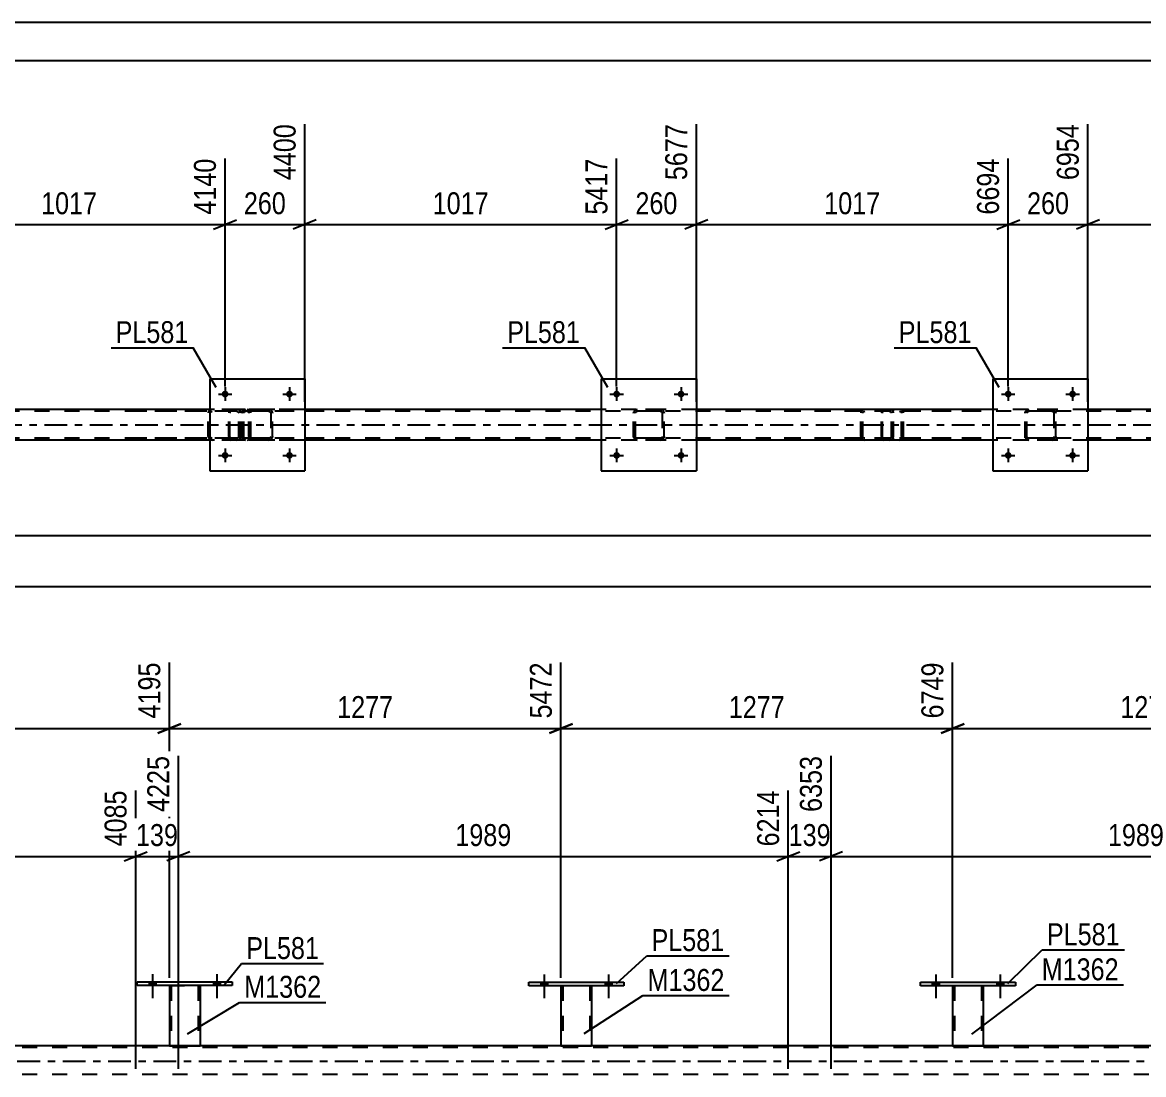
# Model space of a CAD drawing. Header units: millimetres. Extents: x 0 to 841, y 0 to 594.
# Drawn here: x 253.2 to 399.5, y 456.7 to 594 of the extents above; entities that cross this region are included whole.
import ezdxf

# ---------------------------------------------------------------- set-up
doc = ezdxf.new("R2010")
doc.units = ezdxf.units.MM
doc.linetypes.add('DXK_LINE_DOT2', pattern=[3.9198, 1.9599, -1.9599])
doc.linetypes.add('DXK_LINE_DOT3', pattern=[5.9187, 2.979, -0.9799, 0.9799, -0.9799])
doc.styles.add('Arial Narrow', font='ARIALN.TTF', dxfattribs={"height": 0.2})

# ---------------------------------------------------------------- blocks, each defined once
blk = doc.blocks.new('Unknown-318894869-1133')
at = {"color": 5, "linetype": 'Continuous'}
for p, q in [((841, 594), (0, 594)), ((836, 589), (5, 589))]:
    blk.add_line(p, q, dxfattribs=at)
blk = doc.blocks.new('Part-318894869-4802 - 4784')
at = {"color": 7, "linetype": 'DXK_LINE_DOT2'}
for p, q in [((281.21, 543.5), (266.22, 543.5)), ((281.21, 543.26), (266.22, 543.26)), ((277.5, 543.21), (277.46, 543.02)), ((277.46, 539.98), (277.46, 543.02)), ((277.72, 543.02), (277.74, 543.11)), ((277.72, 539.98), (277.72, 543.02)), ((277.74, 543.11), (277.79, 543.19)), ((277.97, 543.5), (277.78, 543.46)), ((277.79, 543.19), (277.88, 543.24)), ((277.88, 543.24), (277.97, 543.26)), ((281.4, 543.46), (281.21, 543.5)), ((281.21, 543.26), (281.31, 543.24)), ((281.31, 543.24), (281.39, 543.19)), ((281.39, 543.19), (281.44, 543.11)), ((281.44, 543.11), (281.46, 543.02)), ((281.46, 539.98), (281.46, 543.02)), ((281.72, 543.02), (281.68, 543.21)), ((281.72, 539.98), (281.72, 543.02)), ((281.21, 539.74), (266.22, 539.74)), ((277.46, 539.98), (277.5, 539.8)), ((277.74, 539.89), (277.72, 539.98)), ((277.79, 539.81), (277.74, 539.89)), ((277.88, 539.76), (277.79, 539.81)), ((277.97, 539.74), (277.88, 539.76)), ((281.31, 539.76), (281.21, 539.74)), ((281.39, 539.81), (281.31, 539.76)), ((281.44, 539.89), (281.39, 539.81)), ((281.46, 539.98), (281.44, 539.89)), ((281.68, 539.8), (281.72, 539.98)), ((281.21, 539.5), (266.22, 539.5)), ((277.78, 539.54), (277.97, 539.5)), ((281.21, 539.5), (281.4, 539.54))]:
    blk.add_line(p, q, dxfattribs=at)
for centre, start, end in [((277.95, 543), 110.7583, 155.68), ((281.23, 543), 24.32, 69.2417), ((277.95, 540), 204.32, 249.2417), ((281.23, 540), 290.7583, 335.68)]:
    blk.add_arc(centre, 0.496, start, end, dxfattribs=at)
blk = doc.blocks.new('Part-318894869-4803 - 4784')
at = {"color": 7, "linetype": 'DXK_LINE_DOT2'}
for p, q in [((366.34, 543.5), (351.35, 543.5)), ((366.34, 543.26), (351.35, 543.26)), ((362.64, 543.21), (362.6, 543.02)), ((362.6, 539.98), (362.6, 543.02)), ((362.85, 543.02), (362.87, 543.11)), ((362.85, 539.98), (362.85, 543.02)), ((362.87, 543.11), (362.93, 543.19)), ((363.11, 543.5), (362.91, 543.46)), ((362.93, 543.19), (363.01, 543.24)), ((363.01, 543.24), (363.11, 543.26)), ((366.54, 543.46), (366.34, 543.5)), ((366.34, 543.26), (366.44, 543.24)), ((366.44, 543.24), (366.52, 543.19)), ((366.52, 543.19), (366.58, 543.11)), ((366.58, 543.11), (366.6, 543.02)), ((366.6, 539.98), (366.6, 543.02)), ((366.85, 543.02), (366.81, 543.21)), ((366.85, 539.98), (366.85, 543.02)), ((366.34, 539.74), (351.35, 539.74)), ((362.6, 539.98), (362.64, 539.8)), ((362.87, 539.89), (362.85, 539.98)), ((362.93, 539.81), (362.87, 539.89)), ((363.01, 539.76), (362.93, 539.81)), ((363.11, 539.74), (363.01, 539.76)), ((366.44, 539.76), (366.34, 539.74)), ((366.52, 539.81), (366.44, 539.76)), ((366.58, 539.89), (366.52, 539.81)), ((366.6, 539.98), (366.58, 539.89)), ((366.81, 539.8), (366.85, 539.98)), ((366.34, 539.5), (351.35, 539.5)), ((362.91, 539.54), (363.11, 539.5)), ((366.34, 539.5), (366.54, 539.54))]:
    blk.add_line(p, q, dxfattribs=at)
for centre, start, end in [((363.09, 543), 110.7583, 155.68), ((366.36, 543), 24.32, 69.2417), ((363.09, 540), 204.32, 249.2417), ((366.36, 540), 290.7583, 335.68)]:
    blk.add_arc(centre, 0.496, start, end, dxfattribs=at)
blk = doc.blocks.new('Part-318894869-4887 - 4784')
at = {"color": 7, "linetype": 'DXK_LINE_DOT2'}
for p, q in [((281.87, 543.02), (281.9, 543.2)), ((281.9, 543.2), (281.87, 543.02)), ((281.87, 539.98), (281.87, 543.02)), ((282.11, 543.02), (282.12, 543.11)), ((282.11, 539.98), (282.11, 543.02)), ((282.12, 543.11), (282.18, 543.19)), ((282.16, 543.46), (282.35, 543.5)), ((282.35, 543.5), (282.16, 543.46)), ((282.18, 543.19), (282.25, 543.24)), ((282.25, 543.24), (282.35, 543.26)), ((285.39, 543.5), (282.35, 543.5)), ((285.39, 543.26), (282.35, 543.26)), ((285.39, 543.5), (285.57, 543.46)), ((285.57, 543.46), (285.39, 543.5)), ((285.39, 543.26), (285.48, 543.24)), ((285.48, 543.24), (285.56, 543.19)), ((285.56, 543.19), (285.61, 543.11)), ((285.61, 543.11), (285.63, 543.02)), ((285.63, 543.02), (285.63, 539.98)), ((285.83, 543.2), (285.87, 543.02)), ((285.87, 543.02), (285.83, 543.2)), ((285.87, 539.98), (285.87, 543.02)), ((281.9, 539.8), (281.87, 539.98)), ((281.87, 539.98), (281.9, 539.8)), ((282.12, 539.89), (282.11, 539.98)), ((282.18, 539.81), (282.12, 539.89)), ((282.25, 539.76), (282.18, 539.81)), ((282.35, 539.74), (282.25, 539.76)), ((285.39, 539.74), (282.35, 539.74)), ((285.48, 539.76), (285.39, 539.74)), ((285.56, 539.81), (285.48, 539.76)), ((285.61, 539.89), (285.56, 539.81)), ((285.63, 539.98), (285.61, 539.89)), ((285.87, 539.98), (285.83, 539.8)), ((285.83, 539.8), (285.87, 539.98)), ((282.35, 539.5), (282.16, 539.54)), ((282.16, 539.54), (282.35, 539.5)), ((285.39, 539.5), (282.35, 539.5)), ((285.57, 539.54), (285.39, 539.5)), ((285.39, 539.5), (285.57, 539.54))]:
    blk.add_line(p, q, dxfattribs=at)
at = {"color": 7, "linetype": 'DXK_LINE_DOT3'}
blk.add_line((283.87, 541.5), (283.87, 541.5), dxfattribs=at)
at = {"color": 7, "linetype": 'DXK_LINE_DOT2'}
for centre, start, end in [((282.35, 543.02), 112.5, 157.5), ((282.35, 543.02), 112.5, 157.5), ((285.39, 543.02), 22.5, 67.5), ((285.39, 543.02), 22.5, 67.5), ((282.35, 539.98), 202.5, 247.5), ((282.35, 539.98), 202.5, 247.5), ((285.39, 539.98), 292.5, 337.5), ((285.39, 539.98), 292.5, 337.5)]:
    blk.add_arc(centre, 0.48, start, end, dxfattribs=at)
blk = doc.blocks.new('Bolt-318894869-4928 - 4784')
at = {"linetype": 'Continuous'}
for points in [[(331.19, 545.5, -1), (330.31, 545.5, -1)], [(339.59, 545.5, -1), (338.71, 545.5, -1)]]:
    blk.add_hatch(color=1, dxfattribs=at).paths.add_polyline_path(points)
at = {"color": 1, "linetype": 'Continuous'}
for p, q in [((330.75, 546.38), (330.75, 544.62)), ((339.15, 546.38), (339.15, 544.62)), ((329.87, 545.5), (331.63, 545.5)), ((338.27, 545.5), (340.03, 545.5))]:
    blk.add_line(p, q, dxfattribs=at)
blk = doc.blocks.new('Part-318894869-4815 - 4784')
at = {"color": 7, "linetype": 'DXK_LINE_DOT2'}
for p, q in [((280.19, 543.21), (280.17, 543.02)), ((280.17, 539.98), (280.17, 543.02)), ((280.25, 543.36), (280.19, 543.21)), ((280.34, 543.46), (280.25, 543.36)), ((280.31, 543.02), (280.32, 543.11)), ((280.31, 539.98), (280.31, 543.02)), ((280.32, 543.11), (280.35, 543.19)), ((280.44, 543.5), (280.34, 543.46)), ((280.35, 543.19), (280.39, 543.24)), ((280.39, 543.24), (280.44, 543.26)), ((292.6, 543.5), (280.44, 543.5)), ((292.6, 543.26), (280.44, 543.26)), ((281.72, 543.26), (281.72, 543.5)), ((282.73, 543.46), (282.53, 543.5)), ((282.53, 543.26), (282.63, 543.24)), ((282.63, 543.24), (282.71, 543.19)), ((282.71, 543.19), (282.77, 543.11)), ((282.77, 543.11), (282.79, 543.02)), ((282.79, 539.98), (282.79, 543.02)), ((283.04, 543.02), (283, 543.21)), ((283.04, 539.98), (283.04, 543.02)), ((280.17, 539.98), (280.19, 539.8)), ((280.19, 539.8), (280.25, 539.64)), ((280.32, 539.89), (280.31, 539.98)), ((280.35, 539.81), (280.32, 539.89)), ((280.39, 539.76), (280.35, 539.81)), ((280.44, 539.74), (280.39, 539.76)), ((292.6, 539.74), (280.44, 539.74)), ((281.72, 539.5), (281.72, 539.74)), ((282.63, 539.76), (282.53, 539.74)), ((282.71, 539.81), (282.63, 539.76)), ((282.77, 539.89), (282.71, 539.81)), ((282.79, 539.98), (282.77, 539.89)), ((283, 539.8), (283.04, 539.98)), ((280.25, 539.64), (280.34, 539.54)), ((280.34, 539.54), (280.44, 539.5)), ((292.6, 539.5), (280.44, 539.5)), ((282.53, 539.5), (282.73, 539.54))]:
    blk.add_line(p, q, dxfattribs=at)
for centre, start, end in [((282.55, 543.01), 23.8494, 68.8059), ((282.55, 540), 291.1941, 336.1506)]:
    blk.add_arc(centre, 0.492, start, end, dxfattribs=at)
blk = doc.blocks.new('Part-318894869-4816 - 4784')
at = {"color": 7, "linetype": 'DXK_LINE_DOT2'}
for p, q in [((365.33, 543.21), (365.31, 543.02)), ((365.31, 539.98), (365.31, 543.02)), ((365.39, 543.36), (365.33, 543.21)), ((365.47, 543.46), (365.39, 543.36)), ((365.44, 543.02), (365.45, 543.11)), ((365.44, 539.98), (365.44, 543.02)), ((365.45, 543.11), (365.48, 543.19)), ((365.58, 543.5), (365.47, 543.46)), ((365.48, 543.19), (365.53, 543.24)), ((365.53, 543.24), (365.58, 543.26)), ((377.73, 543.5), (365.58, 543.5)), ((377.73, 543.26), (365.58, 543.26)), ((366.85, 543.26), (366.85, 543.5)), ((367.86, 543.46), (367.67, 543.5)), ((367.67, 543.26), (367.77, 543.24)), ((367.77, 543.24), (367.85, 543.19)), ((367.85, 543.19), (367.9, 543.11)), ((367.9, 543.11), (367.92, 543.02)), ((367.92, 539.98), (367.92, 543.02)), ((368.17, 543.02), (368.13, 543.21)), ((368.17, 539.98), (368.17, 543.02)), ((365.31, 539.98), (365.33, 539.8)), ((365.33, 539.8), (365.39, 539.64)), ((365.45, 539.89), (365.44, 539.98)), ((365.48, 539.81), (365.45, 539.89)), ((365.53, 539.76), (365.48, 539.81)), ((365.58, 539.74), (365.53, 539.76)), ((377.73, 539.74), (365.58, 539.74)), ((366.85, 539.54), (366.85, 539.74)), ((367.77, 539.76), (367.67, 539.74)), ((367.85, 539.81), (367.77, 539.76)), ((367.9, 539.89), (367.85, 539.81)), ((367.92, 539.98), (367.9, 539.89)), ((368.13, 539.8), (368.17, 539.98)), ((365.39, 539.64), (365.47, 539.54)), ((365.47, 539.54), (365.58, 539.5)), ((377.73, 539.5), (365.58, 539.5)), ((366.85, 539.5), (366.85, 539.54)), ((367.67, 539.5), (367.86, 539.54))]:
    blk.add_line(p, q, dxfattribs=at)
for centre, start, end in [((367.68, 543.01), 23.8494, 68.8059), ((367.68, 540), 291.1941, 336.1506)]:
    blk.add_arc(centre, 0.492, start, end, dxfattribs=at)
blk = doc.blocks.new('Part-318894869-4833 - 4784')
at = {"color": 7, "linetype": 'DXK_LINE_DOT2'}
for p, q in [((384.03, 543.02), (384.06, 543.2)), ((384.06, 543.2), (384.03, 543.02)), ((384.03, 539.98), (384.03, 543.02)), ((384.27, 543.02), (384.29, 543.11)), ((384.27, 539.98), (384.27, 543.02)), ((384.29, 543.11), (384.34, 543.19)), ((384.32, 543.46), (384.51, 543.5)), ((384.51, 543.5), (384.32, 543.46)), ((384.34, 543.19), (384.42, 543.24)), ((384.42, 543.24), (384.51, 543.26)), ((387.55, 543.5), (384.51, 543.5)), ((387.55, 543.26), (384.51, 543.26)), ((387.55, 543.5), (387.73, 543.46)), ((387.73, 543.46), (387.55, 543.5)), ((387.55, 543.26), (387.64, 543.24)), ((387.64, 543.24), (387.72, 543.19)), ((387.72, 543.19), (387.77, 543.11)), ((387.77, 543.11), (387.79, 543.02)), ((387.79, 543.02), (387.79, 539.98)), ((387.99, 543.2), (388.03, 543.02)), ((388.03, 543.02), (387.99, 543.2)), ((388.03, 539.98), (388.03, 543.02)), ((384.06, 539.8), (384.03, 539.98)), ((384.03, 539.98), (384.06, 539.8)), ((384.29, 539.89), (384.27, 539.98)), ((384.34, 539.81), (384.29, 539.89)), ((384.42, 539.76), (384.34, 539.81)), ((384.51, 539.74), (384.42, 539.76)), ((387.55, 539.74), (384.51, 539.74)), ((387.64, 539.76), (387.55, 539.74)), ((387.72, 539.81), (387.64, 539.76)), ((387.77, 539.89), (387.72, 539.81)), ((387.79, 539.98), (387.77, 539.89)), ((388.03, 539.98), (387.99, 539.8)), ((387.99, 539.8), (388.03, 539.98)), ((384.51, 539.5), (384.32, 539.54)), ((384.32, 539.54), (384.51, 539.5)), ((387.55, 539.5), (384.51, 539.5)), ((387.73, 539.54), (387.55, 539.5)), ((387.55, 539.5), (387.73, 539.54))]:
    blk.add_line(p, q, dxfattribs=at)
at = {"color": 7, "linetype": 'DXK_LINE_DOT3'}
blk.add_line((386.03, 541.5), (386.03, 541.5), dxfattribs=at)
at = {"color": 7, "linetype": 'DXK_LINE_DOT2'}
for centre, start, end in [((384.51, 543.02), 112.5, 157.5), ((384.51, 543.02), 112.5, 157.5), ((387.55, 543.02), 22.5, 67.5), ((387.55, 543.02), 22.5, 67.5), ((384.51, 539.98), 202.5, 247.5), ((384.51, 539.98), 202.5, 247.5), ((387.55, 539.98), 292.5, 337.5), ((387.55, 539.98), 292.5, 337.5)]:
    blk.add_arc(centre, 0.48, start, end, dxfattribs=at)
blk = doc.blocks.new('Part-318894869-4838 - 4784')
at = {"color": 2, "linetype": 'Continuous'}
for p, q in [((379.83, 547.5), (379.83, 535.5)), ((379.83, 547.5), (392.23, 547.5)), ((392.23, 547.5), (392.23, 535.5)), ((379.83, 535.5), (392.23, 535.5))]:
    blk.add_line(p, q, dxfattribs=at)
blk = doc.blocks.new('Bolt-318894869-4912 - 4784')
at = {"linetype": 'Continuous'}
for points in [[(382.27, 545.5, -1), (381.39, 545.5, -1)], [(390.67, 545.5, -1), (389.79, 545.5, -1)]]:
    blk.add_hatch(color=1, dxfattribs=at).paths.add_polyline_path(points)
at = {"color": 1, "linetype": 'Continuous'}
for p, q in [((381.83, 546.38), (381.83, 544.62)), ((390.23, 546.38), (390.23, 544.62)), ((380.95, 545.5), (382.71, 545.5)), ((389.35, 545.5), (391.11, 545.5))]:
    blk.add_line(p, q, dxfattribs=at)
blk = doc.blocks.new('Part-318894869-4881 - 4784')
at = {"color": 7, "linetype": 'DXK_LINE_DOT2'}
for p, q in [((332.95, 543.02), (332.98, 543.2)), ((332.98, 543.2), (332.95, 543.02)), ((332.95, 539.98), (332.95, 543.02)), ((333.19, 543.02), (333.21, 543.11)), ((333.19, 539.98), (333.19, 543.02)), ((333.21, 543.11), (333.26, 543.19)), ((333.24, 543.46), (333.43, 543.5)), ((333.43, 543.5), (333.24, 543.46)), ((333.26, 543.19), (333.34, 543.24)), ((333.34, 543.24), (333.43, 543.26)), ((336.47, 543.5), (333.43, 543.5)), ((336.47, 543.26), (333.43, 543.26)), ((336.47, 543.5), (336.65, 543.46)), ((336.65, 543.46), (336.47, 543.5)), ((336.47, 543.26), (336.56, 543.24)), ((336.56, 543.24), (336.64, 543.19)), ((336.64, 543.19), (336.69, 543.11)), ((336.69, 543.11), (336.71, 543.02)), ((336.71, 543.02), (336.71, 539.98)), ((336.91, 543.2), (336.95, 543.02)), ((336.95, 543.02), (336.91, 543.2)), ((336.95, 539.98), (336.95, 543.02)), ((332.98, 539.8), (332.95, 539.98)), ((332.95, 539.98), (332.98, 539.8)), ((333.21, 539.89), (333.19, 539.98)), ((333.26, 539.81), (333.21, 539.89)), ((333.34, 539.76), (333.26, 539.81)), ((333.43, 539.74), (333.34, 539.76)), ((336.47, 539.74), (333.43, 539.74)), ((336.56, 539.76), (336.47, 539.74)), ((336.64, 539.81), (336.56, 539.76)), ((336.69, 539.89), (336.64, 539.81)), ((336.71, 539.98), (336.69, 539.89)), ((336.95, 539.98), (336.91, 539.8)), ((336.91, 539.8), (336.95, 539.98)), ((333.43, 539.5), (333.24, 539.54)), ((333.24, 539.54), (333.43, 539.5)), ((336.47, 539.5), (333.43, 539.5)), ((336.65, 539.54), (336.47, 539.5)), ((336.47, 539.5), (336.65, 539.54))]:
    blk.add_line(p, q, dxfattribs=at)
at = {"color": 7, "linetype": 'DXK_LINE_DOT3'}
blk.add_line((334.95, 541.5), (334.95, 541.5), dxfattribs=at)
at = {"color": 7, "linetype": 'DXK_LINE_DOT2'}
for centre, start, end in [((333.43, 543.02), 112.5, 157.5), ((333.43, 543.02), 112.5, 157.5), ((336.47, 543.02), 22.5, 67.5), ((336.47, 543.02), 22.5, 67.5), ((333.43, 539.98), 202.5, 247.5), ((333.43, 539.98), 202.5, 247.5), ((336.47, 539.98), 292.5, 337.5), ((336.47, 539.98), 292.5, 337.5)]:
    blk.add_arc(centre, 0.48, start, end, dxfattribs=at)
blk = doc.blocks.new('Part-318894869-4886 - 4784')
at = {"color": 2, "linetype": 'Continuous'}
for p, q in [((328.75, 547.5), (328.75, 535.5)), ((328.75, 547.5), (341.15, 547.5)), ((341.15, 547.5), (341.15, 535.5)), ((328.75, 535.5), (341.15, 535.5))]:
    blk.add_line(p, q, dxfattribs=at)
blk = doc.blocks.new('Part-318894869-4892 - 4784')
at = {"color": 2, "linetype": 'Continuous'}
for p, q in [((277.67, 547.5), (277.67, 535.5)), ((277.67, 547.5), (290.07, 547.5)), ((290.07, 547.5), (290.07, 535.5)), ((277.67, 535.5), (290.07, 535.5))]:
    blk.add_line(p, q, dxfattribs=at)
blk = doc.blocks.new('Bolt-318894869-4911 - 4784')
at = {"linetype": 'Continuous'}
for points in [[(382.27, 537.5, -1), (381.39, 537.5, -1)], [(390.67, 537.5, -1), (389.79, 537.5, -1)]]:
    blk.add_hatch(color=1, dxfattribs=at).paths.add_polyline_path(points)
at = {"color": 1, "linetype": 'Continuous'}
for p, q in [((381.83, 538.38), (381.83, 536.62)), ((390.23, 538.38), (390.23, 536.62)), ((380.95, 537.5), (382.71, 537.5)), ((389.35, 537.5), (391.11, 537.5))]:
    blk.add_line(p, q, dxfattribs=at)
blk = doc.blocks.new('Bolt-318894869-4927 - 4784')
at = {"linetype": 'Continuous'}
for points in [[(331.19, 537.5, -1), (330.31, 537.5, -1)], [(339.59, 537.5, -1), (338.71, 537.5, -1)]]:
    blk.add_hatch(color=1, dxfattribs=at).paths.add_polyline_path(points)
at = {"color": 1, "linetype": 'Continuous'}
for p, q in [((330.75, 538.38), (330.75, 536.62)), ((339.15, 538.38), (339.15, 536.62)), ((329.87, 537.5), (331.63, 537.5)), ((338.27, 537.5), (340.03, 537.5))]:
    blk.add_line(p, q, dxfattribs=at)
blk = doc.blocks.new('Bolt-318894869-4929 - 4784')
at = {"linetype": 'Continuous'}
for points in [[(280.11, 537.5, -1), (279.23, 537.5, -1)], [(288.51, 537.5, -1), (287.63, 537.5, -1)]]:
    blk.add_hatch(color=1, dxfattribs=at).paths.add_polyline_path(points)
at = {"color": 1, "linetype": 'Continuous'}
for p, q in [((279.67, 538.38), (279.67, 536.62)), ((288.07, 538.38), (288.07, 536.62)), ((278.79, 537.5), (280.55, 537.5)), ((287.19, 537.5), (288.95, 537.5))]:
    blk.add_line(p, q, dxfattribs=at)
blk = doc.blocks.new('Bolt-318894869-4930 - 4784')
at = {"linetype": 'Continuous'}
for points in [[(280.11, 545.5, -1), (279.23, 545.5, -1)], [(288.51, 545.5, -1), (287.63, 545.5, -1)]]:
    blk.add_hatch(color=1, dxfattribs=at).paths.add_polyline_path(points)
at = {"color": 1, "linetype": 'Continuous'}
for p, q in [((279.67, 546.38), (279.67, 544.62)), ((288.07, 546.38), (288.07, 544.62)), ((278.79, 545.5), (280.55, 545.5)), ((287.19, 545.5), (288.95, 545.5))]:
    blk.add_line(p, q, dxfattribs=at)
blk = doc.blocks.new('Part-318894869-4962 - 4784')
at = {"color": 7, "linetype": 'DXK_LINE_DOT2'}
for p, q in [((715.39, 543.26), (114.05, 543.26)), ((290.07, 543.5), (277.67, 543.5)), ((341.15, 543.5), (328.75, 543.5)), ((392.23, 543.5), (379.83, 543.5)), ((715.39, 539.74), (114.05, 539.74)), ((290.07, 539.5), (277.67, 539.5)), ((341.15, 539.5), (328.75, 539.5)), ((392.23, 539.5), (379.83, 539.5))]:
    blk.add_line(p, q, dxfattribs=at)
at = {"color": 2, "linetype": 'Continuous'}
for p, q in [((277.67, 543.5), (238.99, 543.5)), ((328.75, 543.5), (290.07, 543.5)), ((379.83, 543.5), (341.15, 543.5)), ((430.91, 543.5), (392.23, 543.5)), ((277.67, 539.5), (238.99, 539.5)), ((328.75, 539.5), (290.07, 539.5)), ((379.83, 539.5), (341.15, 539.5)), ((430.91, 539.5), (392.23, 539.5))]:
    blk.add_line(p, q, dxfattribs=at)
at = {"color": 7, "linetype": 'DXK_LINE_DOT3'}
blk.add_line((114.05, 541.5), (715.39, 541.5), dxfattribs=at)
blk = doc.blocks.new('Bolt-318894869-3412 - 3231')
at = {"linetype": 'Continuous'}
for points in [[(320.85, 468.29), (321.73, 468.29), (321.73, 468.77), (320.85, 468.77)], [(329.25, 468.29), (330.13, 468.29), (330.13, 468.77), (329.25, 468.77)]]:
    blk.add_hatch(color=1, dxfattribs=at).paths.add_polyline_path(points)
at = {"color": 1, "linetype": 'Continuous'}
for p, q in [((321.29, 469.77), (321.29, 466.65)), ((329.69, 469.77), (329.69, 466.65)), ((320.85, 468.77), (320.85, 468.29)), ((321.73, 468.77), (321.73, 468.29)), ((329.25, 468.77), (329.25, 468.29)), ((330.13, 468.77), (330.13, 468.29))]:
    blk.add_line(p, q, dxfattribs=at)
blk = doc.blocks.new('Bolt-318894869-3411 - 3231')
at = {"linetype": 'Continuous'}
for points in [[(269.77, 468.3), (270.65, 468.3), (270.65, 468.78), (269.77, 468.78)], [(278.17, 468.3), (279.05, 468.3), (279.05, 468.78), (278.17, 468.78)]]:
    blk.add_hatch(color=1, dxfattribs=at).paths.add_polyline_path(points)
at = {"color": 1, "linetype": 'Continuous'}
for p, q in [((270.21, 469.78), (270.21, 466.66)), ((278.61, 469.78), (278.61, 466.66)), ((269.77, 468.78), (269.77, 468.3)), ((270.65, 468.78), (270.65, 468.3)), ((278.17, 468.78), (278.17, 468.3)), ((279.05, 468.78), (279.05, 468.3))]:
    blk.add_line(p, q, dxfattribs=at)
blk = doc.blocks.new('Bolt-318894869-3410 - 3231')
at = {"linetype": 'Continuous'}
for points in [[(269.77, 468.3), (270.65, 468.3), (270.65, 468.78), (269.77, 468.78)], [(278.17, 468.3), (279.05, 468.3), (279.05, 468.78), (278.17, 468.78)]]:
    blk.add_hatch(color=1, dxfattribs=at).paths.add_polyline_path(points)
at = {"color": 1, "linetype": 'Continuous'}
for p, q in [((270.21, 469.78), (270.21, 466.66)), ((278.61, 469.78), (278.61, 466.66)), ((269.77, 468.78), (269.77, 468.3)), ((270.65, 468.78), (270.65, 468.3)), ((278.17, 468.78), (278.17, 468.3)), ((279.05, 468.78), (279.05, 468.3))]:
    blk.add_line(p, q, dxfattribs=at)
blk = doc.blocks.new('Part-318894869-3293 - 3231')
at = {"color": 2, "linetype": 'Continuous'}
for p, q in [((370.37, 468.77), (382.77, 468.77)), ((370.37, 468.29), (370.37, 468.77)), ((382.77, 468.29), (370.37, 468.29)), ((382.77, 468.77), (382.77, 468.29))]:
    blk.add_line(p, q, dxfattribs=at)
blk = doc.blocks.new('Part-318894869-3298 - 3231')
at = {"color": 7, "linetype": 'DXK_LINE_DOT2'}
for p, q in [((374.57, 468.3), (378.57, 468.3)), ((374.57, 468.29), (374.57, 468.3)), ((374.57, 468.3), (374.57, 468.29)), ((374.81, 468.3), (374.81, 460.46)), ((378.33, 468.3), (378.33, 460.46)), ((378.57, 468.3), (378.57, 468.29)), ((378.57, 468.29), (378.57, 468.3)), ((378.31, 460.46), (378.28, 460.46)), ((378.28, 460.46), (378.31, 460.46)), ((378.33, 460.46), (378.31, 460.46)), ((378.31, 460.46), (378.33, 460.46))]:
    blk.add_line(p, q, dxfattribs=at)
at = {"color": 2, "linetype": 'Continuous'}
for p, q in [((374.57, 468.29), (374.57, 460.46)), ((378.57, 468.29), (378.57, 460.46)), ((374.57, 460.46), (378.57, 460.46))]:
    blk.add_line(p, q, dxfattribs=at)
blk = doc.blocks.new('Part-318894869-3393 - 3231')
at = {"color": 2, "linetype": 'Continuous'}
for p, q in [((272.41, 468.3), (272.41, 460.46)), ((276.41, 468.3), (276.41, 460.46)), ((272.41, 460.46), (276.41, 460.46))]:
    blk.add_line(p, q, dxfattribs=at)
at = {"color": 7, "linetype": 'DXK_LINE_DOT2'}
for p, q in [((272.41, 468.3), (276.41, 468.3)), ((272.41, 468.3), (272.41, 468.3)), ((272.41, 468.3), (272.41, 468.3)), ((272.65, 468.3), (272.65, 460.46)), ((276.17, 468.3), (276.17, 460.46)), ((276.41, 468.3), (276.41, 468.3)), ((276.41, 468.3), (276.41, 468.3)), ((276.15, 460.46), (276.11, 460.46)), ((276.11, 460.46), (276.15, 460.46)), ((276.17, 460.46), (276.15, 460.46)), ((276.15, 460.46), (276.17, 460.46))]:
    blk.add_line(p, q, dxfattribs=at)
blk = doc.blocks.new('Part-318894869-3398 - 3231')
at = {"color": 2, "linetype": 'Continuous'}
for p, q in [((319.29, 468.77), (331.69, 468.77)), ((319.29, 468.29), (319.29, 468.77)), ((331.69, 468.29), (319.29, 468.29)), ((331.69, 468.77), (331.69, 468.29))]:
    blk.add_line(p, q, dxfattribs=at)
blk = doc.blocks.new('Part-318894869-3403 - 3231')
at = {"color": 7, "linetype": 'DXK_LINE_DOT2'}
for p, q in [((323.49, 468.3), (327.49, 468.3)), ((323.49, 468.29), (323.49, 468.3)), ((323.49, 468.3), (323.49, 468.29)), ((323.73, 468.3), (323.73, 460.46)), ((327.25, 468.3), (327.25, 460.46)), ((327.49, 468.3), (327.49, 468.29)), ((327.49, 468.29), (327.49, 468.3)), ((327.23, 460.46), (327.19, 460.46)), ((327.19, 460.46), (327.23, 460.46)), ((327.25, 460.46), (327.23, 460.46)), ((327.23, 460.46), (327.25, 460.46))]:
    blk.add_line(p, q, dxfattribs=at)
at = {"color": 2, "linetype": 'Continuous'}
for p, q in [((323.49, 468.29), (323.49, 460.46)), ((327.49, 468.29), (327.49, 460.46)), ((323.49, 460.46), (327.49, 460.46))]:
    blk.add_line(p, q, dxfattribs=at)
blk = doc.blocks.new('Bolt-318894869-3413 - 3231')
at = {"linetype": 'Continuous'}
for points in [[(320.85, 468.29), (321.73, 468.29), (321.73, 468.77), (320.85, 468.77)], [(329.25, 468.29), (330.13, 468.29), (330.13, 468.77), (329.25, 468.77)]]:
    blk.add_hatch(color=1, dxfattribs=at).paths.add_polyline_path(points)
at = {"color": 1, "linetype": 'Continuous'}
for p, q in [((321.29, 469.77), (321.29, 466.65)), ((329.69, 469.77), (329.69, 466.65)), ((320.85, 468.77), (320.85, 468.29)), ((321.73, 468.77), (321.73, 468.29)), ((329.25, 468.77), (329.25, 468.29)), ((330.13, 468.77), (330.13, 468.29))]:
    blk.add_line(p, q, dxfattribs=at)
blk = doc.blocks.new('Part-318894869-3480 - 3231')
at = {"color": 2, "linetype": 'Continuous'}
for p, q in [((268.21, 468.78), (280.61, 468.78)), ((268.21, 468.3), (268.21, 468.78)), ((280.61, 468.3), (268.21, 468.3)), ((280.61, 468.78), (280.61, 468.3))]:
    blk.add_line(p, q, dxfattribs=at)
blk = doc.blocks.new('Bolt-318894869-3483 - 3231')
at = {"linetype": 'Continuous'}
for points in [[(371.93, 468.29), (372.81, 468.29), (372.81, 468.77), (371.93, 468.77)], [(380.33, 468.29), (381.21, 468.29), (381.21, 468.77), (380.33, 468.77)]]:
    blk.add_hatch(color=1, dxfattribs=at).paths.add_polyline_path(points)
at = {"color": 1, "linetype": 'Continuous'}
for p, q in [((372.37, 469.77), (372.37, 466.65)), ((380.77, 469.77), (380.77, 466.65)), ((371.93, 468.77), (371.93, 468.29)), ((372.81, 468.77), (372.81, 468.29)), ((380.33, 468.77), (380.33, 468.29)), ((381.21, 468.77), (381.21, 468.29))]:
    blk.add_line(p, q, dxfattribs=at)
blk = doc.blocks.new('Bolt-318894869-3484 - 3231')
at = {"linetype": 'Continuous'}
for points in [[(371.93, 468.29), (372.81, 468.29), (372.81, 468.77), (371.93, 468.77)], [(380.33, 468.29), (381.21, 468.29), (381.21, 468.77), (380.33, 468.77)]]:
    blk.add_hatch(color=1, dxfattribs=at).paths.add_polyline_path(points)
at = {"color": 1, "linetype": 'Continuous'}
for p, q in [((372.37, 469.77), (372.37, 466.65)), ((380.77, 469.77), (380.77, 466.65)), ((371.93, 468.77), (371.93, 468.29)), ((372.81, 468.77), (372.81, 468.29)), ((380.33, 468.77), (380.33, 468.29)), ((381.21, 468.77), (381.21, 468.29))]:
    blk.add_line(p, q, dxfattribs=at)
blk = doc.blocks.new('Part-318894869-3655 - 3231')
at = {"color": 7, "linetype": 'DXK_LINE_DOT2'}
for p, q in [((705.93, 460.21), (104.6, 460.21)), ((705.93, 456.69), (104.6, 456.69))]:
    blk.add_line(p, q, dxfattribs=at)
at = {"color": 2, "linetype": 'Continuous'}
blk.add_line((425.65, 460.45), (174.25, 460.45), dxfattribs=at)
at = {"color": 7, "linetype": 'DXK_LINE_DOT3'}
blk.add_line((104.6, 458.45), (705.93, 458.45), dxfattribs=at)
blk = doc.blocks.new('StraightDimension-318894869-5254 - 4784')
at = {"color": 7, "linetype": 'Continuous'}
for p, q in [((341.15, 544.5), (341.15, 580.73)), ((330.75, 546.5), (330.75, 576.23)), ((329.25, 567.02), (332.25, 568.22)), ((330.75, 567.62), (341.15, 567.62)), ((342.65, 568.22), (339.65, 567.02))]:
    blk.add_line(p, q, dxfattribs=at)
at = {"color": 0}
blk.add_wipeout([(339.29, 568.37), (339.29, 572.57), (332.6, 572.57), (332.6, 568.37)], dxfattribs=at)
at = {"color": 3, "style": 'Arial Narrow'}
blk.add_text('260', height=2.863, dxfattribs=at).set_placement((333.2, 568.97))
at = {"color": 0, "linetype": 'Continuous'}
blk.add_wipeout([(340.55, 581.33), (336.35, 581.33), (336.35, 572.82), (340.55, 572.82)], dxfattribs=at)
at = {"color": 3, "linetype": 'Continuous', "style": 'Arial Narrow'}
blk.add_text('5677', height=2.863, rotation=90.0002, dxfattribs=at).set_placement((339.95, 573.42))
blk = doc.blocks.new('StraightDimension-318894869-5026 - 4784')
at = {"color": 7, "linetype": 'Continuous'}
blk.add_line((114.05, 527.03), (752.51, 527.03), dxfattribs=at)
blk = doc.blocks.new('StraightDimension-318894869-5194 - 4784')
at = {"color": 7, "linetype": 'Continuous'}
for p, q in [((238.99, 544.5), (238.99, 580.73)), ((279.67, 546.5), (279.67, 576.23)), ((240.49, 568.22), (237.49, 567.02)), ((238.99, 567.62), (279.67, 567.62)), ((278.17, 567.02), (281.17, 568.22))]:
    blk.add_line(p, q, dxfattribs=at)
at = {"color": 0}
blk.add_wipeout([(263.58, 568.37), (263.58, 572.57), (255.07, 572.57), (255.07, 568.37)], dxfattribs=at)
at = {"color": 3, "style": 'Arial Narrow'}
blk.add_text('1017', height=2.863, dxfattribs=at).set_placement((255.67, 568.97))
at = {"color": 0, "linetype": 'Continuous'}
blk.add_wipeout([(279.07, 576.83), (274.87, 576.83), (274.87, 568.32), (279.07, 568.32)], dxfattribs=at)
at = {"color": 3, "linetype": 'Continuous', "style": 'Arial Narrow'}
blk.add_text('4140', height=2.863, rotation=90.0002, dxfattribs=at).set_placement((278.47, 568.92))
blk = doc.blocks.new('StraightDimension-318894869-5214 - 4784')
at = {"color": 7, "linetype": 'Continuous'}
for p, q in [((290.07, 544.5), (290.07, 580.73)), ((279.67, 546.5), (279.67, 576.23)), ((278.17, 567.02), (281.17, 568.22)), ((279.67, 567.62), (290.07, 567.62)), ((291.57, 568.22), (288.57, 567.02))]:
    blk.add_line(p, q, dxfattribs=at)
at = {"color": 0}
blk.add_wipeout([(288.21, 568.37), (288.21, 572.57), (281.52, 572.57), (281.52, 568.37)], dxfattribs=at)
at = {"color": 3, "style": 'Arial Narrow'}
blk.add_text('260', height=2.863, dxfattribs=at).set_placement((282.12, 568.97))
at = {"color": 0, "linetype": 'Continuous'}
blk.add_wipeout([(289.47, 581.33), (285.27, 581.33), (285.27, 572.82), (289.47, 572.82)], dxfattribs=at)
at = {"color": 3, "linetype": 'Continuous', "style": 'Arial Narrow'}
blk.add_text('4400', height=2.863, rotation=90.0002, dxfattribs=at).set_placement((288.87, 573.42))
blk = doc.blocks.new('StraightDimension-318894869-5234 - 4784')
at = {"color": 7, "linetype": 'Continuous'}
for p, q in [((290.07, 544.5), (290.07, 580.73)), ((330.75, 546.5), (330.75, 576.23)), ((291.57, 568.22), (288.57, 567.02)), ((290.07, 567.62), (330.75, 567.62)), ((329.25, 567.02), (332.25, 568.22))]:
    blk.add_line(p, q, dxfattribs=at)
at = {"color": 0}
blk.add_wipeout([(314.66, 568.37), (314.66, 572.57), (306.15, 572.57), (306.15, 568.37)], dxfattribs=at)
at = {"color": 3, "style": 'Arial Narrow'}
blk.add_text('1017', height=2.863, dxfattribs=at).set_placement((306.75, 568.97))
at = {"color": 0, "linetype": 'Continuous'}
blk.add_wipeout([(330.15, 576.83), (325.95, 576.83), (325.95, 568.32), (330.15, 568.32)], dxfattribs=at)
at = {"color": 3, "linetype": 'Continuous', "style": 'Arial Narrow'}
blk.add_text('5417', height=2.863, rotation=90.0002, dxfattribs=at).set_placement((329.55, 568.92))
blk = doc.blocks.new('StraightDimension-318894869-5274 - 4784')
at = {"color": 7, "linetype": 'Continuous'}
for p, q in [((341.15, 544.5), (341.15, 580.73)), ((381.83, 546.5), (381.83, 576.23)), ((342.65, 568.22), (339.65, 567.02)), ((341.15, 567.62), (381.83, 567.62)), ((380.33, 567.02), (383.33, 568.22))]:
    blk.add_line(p, q, dxfattribs=at)
at = {"color": 0}
blk.add_wipeout([(365.74, 568.37), (365.74, 572.57), (357.23, 572.57), (357.23, 568.37)], dxfattribs=at)
at = {"color": 3, "style": 'Arial Narrow'}
blk.add_text('1017', height=2.863, dxfattribs=at).set_placement((357.83, 568.97))
at = {"color": 0, "linetype": 'Continuous'}
blk.add_wipeout([(381.23, 576.83), (377.03, 576.83), (377.03, 568.32), (381.23, 568.32)], dxfattribs=at)
at = {"color": 3, "linetype": 'Continuous', "style": 'Arial Narrow'}
blk.add_text('6694', height=2.863, rotation=90.0002, dxfattribs=at).set_placement((380.63, 568.92))
blk = doc.blocks.new('StraightDimension-318894869-5294 - 4784')
at = {"color": 7, "linetype": 'Continuous'}
for p, q in [((392.23, 544.5), (392.23, 580.73)), ((381.83, 546.5), (381.83, 576.23)), ((380.33, 567.02), (383.33, 568.22)), ((381.83, 567.62), (392.23, 567.62)), ((393.73, 568.22), (390.73, 567.02))]:
    blk.add_line(p, q, dxfattribs=at)
at = {"color": 0}
blk.add_wipeout([(390.37, 568.37), (390.37, 572.57), (383.69, 572.57), (383.69, 568.37)], dxfattribs=at)
at = {"color": 3, "style": 'Arial Narrow'}
blk.add_text('260', height=2.863, dxfattribs=at).set_placement((384.29, 568.97))
at = {"color": 0, "linetype": 'Continuous'}
blk.add_wipeout([(391.63, 581.33), (387.43, 581.33), (387.43, 572.82), (391.63, 572.82)], dxfattribs=at)
at = {"color": 3, "linetype": 'Continuous', "style": 'Arial Narrow'}
blk.add_text('6954', height=2.863, rotation=90.0002, dxfattribs=at).set_placement((391.03, 573.42))
blk = doc.blocks.new('StraightDimension-318894869-5314 - 4784')
at = {"color": 7, "linetype": 'Continuous'}
for p, q in [((392.23, 544.5), (392.23, 580.73)), ((432.91, 546.5), (432.91, 576.23)), ((393.73, 568.22), (390.73, 567.02)), ((392.23, 567.62), (432.91, 567.62)), ((431.41, 567.02), (434.41, 568.22))]:
    blk.add_line(p, q, dxfattribs=at)
at = {"color": 0}
blk.add_wipeout([(416.82, 568.37), (416.82, 572.57), (408.31, 572.57), (408.31, 568.37)], dxfattribs=at)
at = {"color": 3, "style": 'Arial Narrow'}
blk.add_text('1017', height=2.863, dxfattribs=at).set_placement((408.91, 568.97))
at = {"color": 0, "linetype": 'Continuous'}
blk.add_wipeout([(432.31, 576.83), (428.11, 576.83), (428.11, 568.32), (432.31, 568.32)], dxfattribs=at)
at = {"color": 3, "linetype": 'Continuous', "style": 'Arial Narrow'}
blk.add_text('7971', height=2.863, rotation=90.0002, dxfattribs=at).set_placement((431.71, 568.92))
blk = doc.blocks.new('StraightDimension-318894869-5602 - 4784')
at = {"color": 7, "linetype": 'Continuous'}
blk.add_line((113.41, 520.38), (753.15, 520.38), dxfattribs=at)
blk = doc.blocks.new('StraightDimension-318894869-4491 - 3231')
at = {"color": 7, "linetype": 'Continuous'}
for p, q in [((358.72, 457.45), (358.72, 498.28)), ((353.14, 457.45), (353.14, 493.78)), ((351.64, 484.57), (354.64, 485.77)), ((360.22, 485.77), (357.22, 484.57)), ((353.14, 485.17), (358.72, 485.17))]:
    blk.add_line(p, q, dxfattribs=at)
at = {"color": 0}
blk.add_wipeout([(359.27, 485.92), (359.27, 490.12), (352.59, 490.12), (352.59, 485.92)], dxfattribs=at)
at = {"color": 3, "style": 'Arial Narrow'}
blk.add_text('139', height=2.863, dxfattribs=at).set_placement((353.19, 486.52))
at = {"color": 0, "linetype": 'Continuous'}
blk.add_wipeout([(358.12, 498.88), (353.92, 498.88), (353.92, 490.37), (358.12, 490.37)], dxfattribs=at)
at = {"color": 3, "linetype": 'Continuous', "style": 'Arial Narrow'}
blk.add_text('6353', height=2.863, rotation=90.0002, dxfattribs=at).set_placement((357.52, 490.97))
blk = doc.blocks.new('StraightDimension-318894869-4434 - 3231')
at = {"color": 7, "linetype": 'Continuous'}
for p, q in [((188.45, 457.45), (188.45, 498.28)), ((268.01, 457.45), (268.01, 493.78)), ((189.95, 485.77), (186.95, 484.57)), ((266.51, 484.57), (269.51, 485.77)), ((188.45, 485.17), (268.01, 485.17))]:
    blk.add_line(p, q, dxfattribs=at)
at = {"color": 0}
blk.add_wipeout([(232.48, 485.92), (232.48, 490.12), (223.97, 490.12), (223.97, 485.92)], dxfattribs=at)
at = {"color": 3, "style": 'Arial Narrow'}
blk.add_text('1989', height=2.863, dxfattribs=at).set_placement((224.57, 486.52))
at = {"color": 0, "linetype": 'Continuous'}
blk.add_wipeout([(267.41, 494.38), (263.21, 494.38), (263.21, 485.87), (267.41, 485.87)], dxfattribs=at)
at = {"color": 3, "linetype": 'Continuous', "style": 'Arial Narrow'}
blk.add_text('4085', height=2.863, rotation=90.0002, dxfattribs=at).set_placement((266.81, 486.47))
blk = doc.blocks.new('StraightDimension-318894869-3920 - 3231')
at = {"color": 7, "linetype": 'Continuous'}
for p, q in [((374.57, 469.3), (374.57, 510.48)), ((425.65, 469.29), (425.65, 510.48)), ((376.07, 502.47), (373.07, 501.27)), ((374.57, 501.87), (425.65, 501.87)), ((424.15, 501.27), (427.15, 502.47))]:
    blk.add_line(p, q, dxfattribs=at)
at = {"color": 0}
blk.add_wipeout([(404.37, 502.62), (404.37, 506.82), (395.86, 506.82), (395.86, 502.62)], dxfattribs=at)
at = {"color": 3, "style": 'Arial Narrow'}
blk.add_text('1277', height=2.863, dxfattribs=at).set_placement((396.46, 503.22))
at = {"color": 0, "linetype": 'Continuous'}
blk.add_wipeout([(425.05, 511.08), (420.85, 511.08), (420.85, 502.57), (425.05, 502.57)], dxfattribs=at)
at = {"color": 3, "linetype": 'Continuous', "style": 'Arial Narrow'}
blk.add_text('8026', height=2.863, rotation=90.0002, dxfattribs=at).set_placement((424.45, 503.17))
blk = doc.blocks.new('StraightDimension-318894869-3930 - 3231')
at = {"color": 7, "linetype": 'Continuous'}
for p, q in [((323.49, 469.3), (323.49, 510.48)), ((374.57, 469.3), (374.57, 510.48)), ((324.99, 502.47), (321.99, 501.27)), ((323.49, 501.87), (374.57, 501.87)), ((373.07, 501.27), (376.07, 502.47))]:
    blk.add_line(p, q, dxfattribs=at)
at = {"color": 0}
blk.add_wipeout([(353.29, 502.62), (353.29, 506.82), (344.78, 506.82), (344.78, 502.62)], dxfattribs=at)
at = {"color": 3, "style": 'Arial Narrow'}
blk.add_text('1277', height=2.863, dxfattribs=at).set_placement((345.38, 503.22))
at = {"color": 0, "linetype": 'Continuous'}
blk.add_wipeout([(373.97, 511.08), (369.77, 511.08), (369.77, 502.57), (373.97, 502.57)], dxfattribs=at)
at = {"color": 3, "linetype": 'Continuous', "style": 'Arial Narrow'}
blk.add_text('6749', height=2.863, rotation=90.0002, dxfattribs=at).set_placement((373.37, 503.17))
blk = doc.blocks.new('StraightDimension-318894869-3940 - 3231')
at = {"color": 7, "linetype": 'Continuous'}
for p, q in [((272.41, 469.3), (272.41, 510.48)), ((323.49, 469.3), (323.49, 510.48)), ((273.91, 502.47), (270.91, 501.27)), ((272.41, 501.87), (323.49, 501.87)), ((321.99, 501.27), (324.99, 502.47))]:
    blk.add_line(p, q, dxfattribs=at)
at = {"color": 0}
blk.add_wipeout([(302.21, 502.62), (302.21, 506.82), (293.69, 506.82), (293.69, 502.62)], dxfattribs=at)
at = {"color": 3, "style": 'Arial Narrow'}
blk.add_text('1277', height=2.863, dxfattribs=at).set_placement((294.29, 503.22))
at = {"color": 0, "linetype": 'Continuous'}
blk.add_wipeout([(322.89, 511.08), (318.69, 511.08), (318.69, 502.57), (322.89, 502.57)], dxfattribs=at)
at = {"color": 3, "linetype": 'Continuous', "style": 'Arial Narrow'}
blk.add_text('5472', height=2.863, rotation=90.0002, dxfattribs=at).set_placement((322.29, 503.17))
blk = doc.blocks.new('StraightDimension-318894869-3950 - 3231')
at = {"color": 7, "linetype": 'Continuous'}
for p, q in [((221.33, 469.3), (221.33, 510.48)), ((272.41, 469.3), (272.41, 510.48)), ((222.83, 502.47), (219.83, 501.27)), ((221.33, 501.87), (272.41, 501.87)), ((270.91, 501.27), (273.91, 502.47))]:
    blk.add_line(p, q, dxfattribs=at)
at = {"color": 0}
blk.add_wipeout([(251.13, 502.62), (251.13, 506.82), (242.61, 506.82), (242.61, 502.62)], dxfattribs=at)
at = {"color": 3, "style": 'Arial Narrow'}
blk.add_text('1277', height=2.863, dxfattribs=at).set_placement((243.21, 503.22))
at = {"color": 0, "linetype": 'Continuous'}
blk.add_wipeout([(271.81, 511.08), (267.61, 511.08), (267.61, 502.57), (271.81, 502.57)], dxfattribs=at)
at = {"color": 3, "linetype": 'Continuous', "style": 'Arial Narrow'}
blk.add_text('4195', height=2.863, rotation=90.0002, dxfattribs=at).set_placement((271.21, 503.17))
blk = doc.blocks.new('StraightDimension-318894869-4453 - 3231')
at = {"color": 7, "linetype": 'Continuous'}
for p, q in [((273.58, 457.45), (273.58, 498.28)), ((268.01, 457.45), (268.01, 493.78)), ((266.51, 484.57), (269.51, 485.77)), ((275.08, 485.77), (272.08, 484.57)), ((268.01, 485.17), (273.58, 485.17))]:
    blk.add_line(p, q, dxfattribs=at)
at = {"color": 0}
blk.add_wipeout([(274.14, 485.92), (274.14, 490.12), (267.45, 490.12), (267.45, 485.92)], dxfattribs=at)
at = {"color": 3, "style": 'Arial Narrow'}
blk.add_text('139', height=2.863, dxfattribs=at).set_placement((268.05, 486.52))
at = {"color": 0, "linetype": 'Continuous'}
blk.add_wipeout([(272.98, 498.88), (268.78, 498.88), (268.78, 490.37), (272.98, 490.37)], dxfattribs=at)
at = {"color": 3, "linetype": 'Continuous', "style": 'Arial Narrow'}
blk.add_text('4225', height=2.863, rotation=90.0002, dxfattribs=at).set_placement((272.38, 490.97))
blk = doc.blocks.new('StraightDimension-318894869-4472 - 3231')
at = {"color": 7, "linetype": 'Continuous'}
for p, q in [((273.58, 457.45), (273.58, 498.28)), ((353.14, 457.45), (353.14, 493.78)), ((275.08, 485.77), (272.08, 484.57)), ((351.64, 484.57), (354.64, 485.77)), ((273.58, 485.17), (353.14, 485.17))]:
    blk.add_line(p, q, dxfattribs=at)
at = {"color": 0}
blk.add_wipeout([(317.62, 485.92), (317.62, 490.12), (309.11, 490.12), (309.11, 485.92)], dxfattribs=at)
at = {"color": 3, "style": 'Arial Narrow'}
blk.add_text('1989', height=2.863, dxfattribs=at).set_placement((309.71, 486.52))
at = {"color": 0, "linetype": 'Continuous'}
blk.add_wipeout([(352.54, 494.38), (348.34, 494.38), (348.34, 485.87), (352.54, 485.87)], dxfattribs=at)
at = {"color": 3, "linetype": 'Continuous', "style": 'Arial Narrow'}
blk.add_text('6214', height=2.863, rotation=90.0002, dxfattribs=at).set_placement((351.94, 486.47))
blk = doc.blocks.new('StraightDimension-318894869-4510 - 3231')
at = {"color": 7, "linetype": 'Continuous'}
for p, q in [((358.72, 457.45), (358.72, 498.28)), ((438.28, 457.45), (438.28, 493.78)), ((360.22, 485.77), (357.22, 484.57)), ((436.78, 484.57), (439.78, 485.77)), ((358.72, 485.17), (438.28, 485.17))]:
    blk.add_line(p, q, dxfattribs=at)
at = {"color": 0}
blk.add_wipeout([(402.75, 485.92), (402.75, 490.12), (394.24, 490.12), (394.24, 485.92)], dxfattribs=at)
at = {"color": 3, "style": 'Arial Narrow'}
blk.add_text('1989', height=2.863, dxfattribs=at).set_placement((394.84, 486.52))
at = {"color": 0, "linetype": 'Continuous'}
blk.add_wipeout([(437.68, 494.38), (433.48, 494.38), (433.48, 485.87), (437.68, 485.87)], dxfattribs=at)
at = {"color": 3, "linetype": 'Continuous', "style": 'Arial Narrow'}
blk.add_text('8342', height=2.863, rotation=90.0002, dxfattribs=at).set_placement((437.08, 486.47))
blk = doc.blocks.new('Mark-318894869-4834 - 4784')
at = {"color": 0}
blk.add_wipeout([(377.06, 552.15), (377.06, 555.15), (367.55, 555.15), (367.55, 552.15)], dxfattribs=at)
blk.add_wipeout([(377.06, 552.15), (377.06, 555.15), (367.55, 555.15), (367.55, 552.15)], dxfattribs=at)
at = {"color": 30, "linetype": 'Continuous'}
for p in [(366.95, 551.55), (380.66, 546.35)]:
    blk.add_line(p, (377.66, 551.55), dxfattribs=at)
at = {"color": 3, "style": 'Arial Narrow'}
blk.add_text('PL581', height=2.863, dxfattribs=at).set_placement((367.55, 552.15))
blk = doc.blocks.new('Mark-318894869-4888 - 4784')
at = {"color": 0}
blk.add_wipeout([(274.9, 552.15), (274.9, 555.15), (265.39, 555.15), (265.39, 552.15)], dxfattribs=at)
blk.add_wipeout([(274.9, 552.15), (274.9, 555.15), (265.39, 555.15), (265.39, 552.15)], dxfattribs=at)
at = {"color": 30, "linetype": 'Continuous'}
for p in [(264.79, 551.55), (278.5, 546.35)]:
    blk.add_line(p, (275.5, 551.55), dxfattribs=at)
at = {"color": 3, "style": 'Arial Narrow'}
blk.add_text('PL581', height=2.863, dxfattribs=at).set_placement((265.39, 552.15))
blk = doc.blocks.new('Mark-318894869-4882 - 4784')
at = {"color": 0}
blk.add_wipeout([(325.98, 552.15), (325.98, 555.15), (316.47, 555.15), (316.47, 552.15)], dxfattribs=at)
blk.add_wipeout([(325.98, 552.15), (325.98, 555.15), (316.47, 555.15), (316.47, 552.15)], dxfattribs=at)
at = {"color": 30, "linetype": 'Continuous'}
for p in [(315.87, 551.55), (329.58, 546.35)]:
    blk.add_line(p, (326.58, 551.55), dxfattribs=at)
at = {"color": 3, "style": 'Arial Narrow'}
blk.add_text('PL581', height=2.863, dxfattribs=at).set_placement((316.47, 552.15))
blk = doc.blocks.new('Mark-318894869-3394 - 3231')
at = {"color": 0}
blk.add_wipeout([(344.81, 472.81), (344.81, 475.81), (335.3, 475.81), (335.3, 472.81)], dxfattribs=at)
blk.add_wipeout([(344.81, 472.81), (344.81, 475.81), (335.3, 475.81), (335.3, 472.81)], dxfattribs=at)
at = {"color": 30, "linetype": 'Continuous'}
for p, q in [((330.75, 468.6), (334.7, 472.21)), ((334.7, 472.21), (345.41, 472.21))]:
    blk.add_line(p, q, dxfattribs=at)
at = {"color": 3, "style": 'Arial Narrow'}
blk.add_text('PL581', height=2.863, dxfattribs=at).set_placement((335.3, 472.81))
blk = doc.blocks.new('Mark-318894869-3289 - 3231')
at = {"color": 0}
blk.add_wipeout([(396.38, 473.57), (396.38, 476.57), (386.88, 476.57), (386.88, 473.57)], dxfattribs=at)
blk.add_wipeout([(396.38, 473.57), (396.38, 476.57), (386.88, 476.57), (386.88, 473.57)], dxfattribs=at)
at = {"color": 30, "linetype": 'Continuous'}
for p, q in [((381.79, 468.58), (386.28, 472.97)), ((386.28, 472.97), (396.98, 472.97))]:
    blk.add_line(p, q, dxfattribs=at)
at = {"color": 3, "style": 'Arial Narrow'}
blk.add_text('PL581', height=2.863, dxfattribs=at).set_placement((386.88, 473.57))
blk = doc.blocks.new('Mark-318894869-3294 - 3231')
at = {"color": 0}
blk.add_wipeout([(396.25, 469), (396.25, 472), (386.2, 472), (386.2, 469)], dxfattribs=at)
blk.add_wipeout([(396.25, 469), (396.25, 472), (386.2, 472), (386.2, 469)], dxfattribs=at)
at = {"color": 30, "linetype": 'Continuous'}
for p, q in [((377.1, 461.97), (385.6, 468.4)), ((385.6, 468.4), (396.85, 468.4))]:
    blk.add_line(p, q, dxfattribs=at)
at = {"color": 3, "style": 'Arial Narrow'}
blk.add_text('M1362', height=2.863, dxfattribs=at).set_placement((386.2, 469))
blk = doc.blocks.new('Mark-318894869-3399 - 3231')
at = {"color": 0}
blk.add_wipeout([(344.83, 467.61), (344.83, 470.61), (334.78, 470.61), (334.78, 467.61)], dxfattribs=at)
blk.add_wipeout([(344.83, 467.61), (344.83, 470.61), (334.78, 470.61), (334.78, 467.61)], dxfattribs=at)
at = {"color": 30, "linetype": 'Continuous'}
for p, q in [((326.53, 462.05), (334.18, 467.01)), ((334.18, 467.01), (345.43, 467.01))]:
    blk.add_line(p, q, dxfattribs=at)
at = {"color": 3, "style": 'Arial Narrow'}
blk.add_text('M1362', height=2.863, dxfattribs=at).set_placement((334.78, 467.61))
blk = doc.blocks.new('Mark-318894869-3389 - 3231')
at = {"color": 0}
blk.add_wipeout([(292.22, 466.72), (292.22, 469.72), (282.17, 469.72), (282.17, 466.72)], dxfattribs=at)
blk.add_wipeout([(292.22, 466.72), (292.22, 469.72), (282.17, 469.72), (282.17, 466.72)], dxfattribs=at)
at = {"color": 30, "linetype": 'Continuous'}
for p, q in [((274.76, 462.03), (281.57, 466.12)), ((281.57, 466.12), (292.82, 466.12))]:
    blk.add_line(p, q, dxfattribs=at)
at = {"color": 3, "style": 'Arial Narrow'}
blk.add_text('M1362', height=2.863, dxfattribs=at).set_placement((282.17, 466.72))
blk = doc.blocks.new('Mark-318894869-3476 - 3231')
at = {"color": 0}
blk.add_wipeout([(291.93, 471.77), (291.93, 474.77), (282.43, 474.77), (282.43, 471.77)], dxfattribs=at)
blk.add_wipeout([(291.93, 471.77), (291.93, 474.77), (282.43, 474.77), (282.43, 471.77)], dxfattribs=at)
at = {"color": 30, "linetype": 'Continuous'}
for p, q in [((279.6, 468.44), (281.83, 471.17)), ((281.83, 471.17), (292.53, 471.17))]:
    blk.add_line(p, q, dxfattribs=at)
at = {"color": 3, "style": 'Arial Narrow'}
blk.add_text('PL581', height=2.863, dxfattribs=at).set_placement((282.43, 471.77))

msp = doc.modelspace()

# ---------------------------------------------------------------- block references
for name in ['Unknown-318894869-1133', 'Part-318894869-4892 - 4784', 'Part-318894869-4886 - 4784', 'Part-318894869-4838 - 4784', 'Bolt-318894869-4930 - 4784', 'Bolt-318894869-4928 - 4784', 'Bolt-318894869-4912 - 4784', 'Part-318894869-4962 - 4784', 'Part-318894869-4802 - 4784', 'Part-318894869-4815 - 4784', 'Part-318894869-4887 - 4784', 'Part-318894869-4881 - 4784', 'Part-318894869-4803 - 4784', 'Part-318894869-4816 - 4784', 'Part-318894869-4833 - 4784', 'Bolt-318894869-4929 - 4784', 'Bolt-318894869-4927 - 4784', 'Bolt-318894869-4911 - 4784', 'Bolt-318894869-3411 - 3231', 'Bolt-318894869-3410 - 3231', 'Bolt-318894869-3412 - 3231', 'Bolt-318894869-3413 - 3231', 'Bolt-318894869-3483 - 3231', 'Bolt-318894869-3484 - 3231', 'Part-318894869-3480 - 3231', 'Part-318894869-3393 - 3231', 'Part-318894869-3398 - 3231', 'Part-318894869-3403 - 3231', 'Part-318894869-3293 - 3231', 'Part-318894869-3298 - 3231', 'Part-318894869-3655 - 3231']:
    msp.add_blockref(name, (0, 0))

# ---------------------------------------------------------------- next in the draw order: block references
for name in ['StraightDimension-318894869-5194 - 4784', 'StraightDimension-318894869-5254 - 4784', 'StraightDimension-318894869-5026 - 4784', 'StraightDimension-318894869-3920 - 3231', 'StraightDimension-318894869-4491 - 3231', 'StraightDimension-318894869-4434 - 3231']:
    msp.add_blockref(name, (0, 0))

# ---------------------------------------------------------------- next in the draw order: block references
for name in ['StraightDimension-318894869-5214 - 4784', 'StraightDimension-318894869-5274 - 4784', 'StraightDimension-318894869-5602 - 4784', 'StraightDimension-318894869-3930 - 3231']:
    msp.add_blockref(name, (0, 0))

# ---------------------------------------------------------------- next in the draw order: block references
for name in ['StraightDimension-318894869-5234 - 4784', 'StraightDimension-318894869-5294 - 4784', 'Mark-318894869-4888 - 4784', 'StraightDimension-318894869-3940 - 3231', 'StraightDimension-318894869-4510 - 3231']:
    msp.add_blockref(name, (0, 0))

# ---------------------------------------------------------------- next in the draw order: block references
for name in ['StraightDimension-318894869-5314 - 4784', 'Mark-318894869-4882 - 4784', 'Mark-318894869-4834 - 4784', 'StraightDimension-318894869-3950 - 3231', 'Mark-318894869-3289 - 3231']:
    msp.add_blockref(name, (0, 0))

# ---------------------------------------------------------------- next in the draw order: block references
for name in ['StraightDimension-318894869-4453 - 3231', 'Mark-318894869-3294 - 3231']:
    msp.add_blockref(name, (0, 0))

# ---------------------------------------------------------------- next in the draw order: block references
msp.add_blockref('StraightDimension-318894869-4472 - 3231', (0, 0))

# ---------------------------------------------------------------- next in the draw order: block references
for name in ['Mark-318894869-3394 - 3231', 'Mark-318894869-3389 - 3231']:
    msp.add_blockref(name, (0, 0))

# ---------------------------------------------------------------- next in the draw order: block references
for name in ['Mark-318894869-3476 - 3231', 'Mark-318894869-3399 - 3231']:
    msp.add_blockref(name, (0, 0))

doc.saveas('drawing.dxf')
